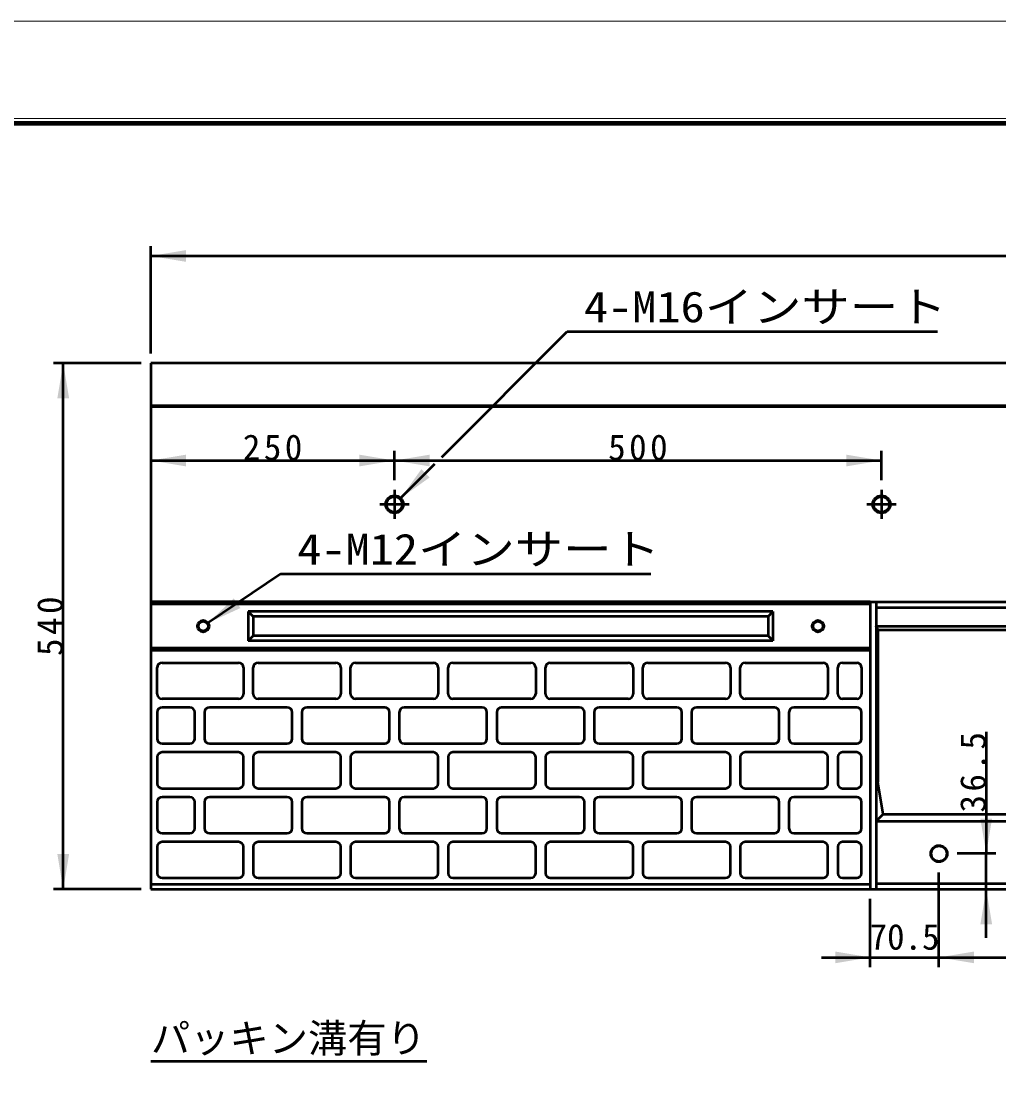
# Model space of a CAD drawing. Units: millimetres, scale not verified. Extents: x -2102 to 2102, y -1485 to 1485.
# Drawn here: x -300 to 704, y 404 to 1485 of the extents above; entities that cross this region are included whole.
import ezdxf
from ezdxf.enums import TextEntityAlignment as Align

# ---------------------------------------------------------------- set-up
doc = ezdxf.new("R2010")
doc.units = ezdxf.units.MM
doc.header["$LTSCALE"] = 5
doc.linetypes.add('LONG_DASHED_DOTTED', pattern=[15.25, 12, -1.5, 0.25, -1.5])
doc.layers.add('0-0_V-nasSTD', color=7, linetype='Continuous', lineweight=35)
doc.layers.add('0-1_0', color=7, linetype='Continuous', lineweight=50)
doc.styles.add('ＭＳ ゴシック', font='')
doc.styles.get('ＭＳ ゴシック').set_extended_font_data('MS Gothic')

msp = doc.modelspace()

# ---------------------------------------------------------------- linework, layer by layer
at = {"layer": '0-0_V-nasSTD', "lineweight": 50}
for p, q in [((572, 888.887), (-166.5, 888.887)), ((572, 886.387), (-166.5, 886.387)), ((472, 878.887), (-66.5, 878.887)), ((-66.5, 878.887), (-66.5, 848.887)), ((-61.5, 873.887), (-66.5, 878.887)), ((467, 873.887), (472, 878.887)), ((472, 878.887), (472, 848.887)), ((467, 873.887), (-61.5, 873.887)), ((-61.5, 873.887), (-61.5, 853.887)), ((467, 873.887), (467, 853.887)), ((-61.5, 853.887), (-66.5, 848.887)), ((467, 853.887), (-61.5, 853.887)), ((467, 853.887), (472, 848.887)), ((579.75, 859.987), (579.75, 703.887)), ((472, 848.887), (-66.5, 848.887)), ((572, 841.387), (-166.5, 841.387)), ((572, 838.887), (-166.5, 838.887)), ((585.187, 671.057), (579.75, 703.887))]:
    msp.add_line(p, q, dxfattribs=at)
at = {"layer": '0-0_V-nasSTD', "lineweight": 18}
for points in [[(-2102.5, -1485), (-2102.5, 1485), (2102.5, 1485), (2102.5, -1485)], [(-2002.5, -1385), (-2002.5, 1385), (2002.5, 1385), (2002.5, -1385)]]:
    msp.add_lwpolyline(points, close=True, dxfattribs=at)
at = {"layer": '0-0_V-nasSTD', "lineweight": 100}
msp.add_lwpolyline([(1997.5, -1380), (1997.5, 1380), (-1997.5, 1380)], dxfattribs=at)
at = {"layer": '0-0_V-nasSTD', "lineweight": 50}
for centre, radius in [((-112.8, 863.887), 6), ((-112.8, 863.887), 5), ((518.3, 863.887), 6), ((518.3, 863.887), 5), ((642.5, 630.387), 8.5), ((642.5, 630.387), 8)]:
    msp.add_circle(centre, radius, dxfattribs=at)
at = {"layer": '0-0_V-nasSTD'}
for points in [[(-166.5, 1243.887), (-130.5, 1237.887), (-130.5, 1249.887)], [(-262.5, 1097.887), (-256.5, 1133.887), (-250.5, 1097.887)], [(-166.5, 1033.887), (-130.5, 1027.887), (-130.5, 1039.887)], [(47.5, 1027.887), (47.5, 1039.887), (83.5, 1033.887)], [(83.5, 1033.887), (119.5, 1027.887), (119.5, 1039.887)], [(547.5, 1027.887), (547.5, 1039.887), (583.5, 1033.887)], [(89.864, 995.251), (111.077, 1024.949), (119.562, 1016.464)], [(-107.83, 867.248), (-81.37, 892.385), (-78.009, 887.415)], [(-107.83, 867.248), (-78.009, 887.415), (-74.648, 882.445)], [(685, 666.387), (691, 630.387), (697, 666.387)], [(-262.5, 629.887), (-256.5, 593.887), (-250.5, 629.887)], [(685, 557.887), (691, 593.887), (697, 557.887)], [(536, 517.887), (536, 529.887), (572, 523.887)], [(642.5, 523.887), (678.5, 517.887), (678.5, 529.887)]]:
    msp.add_solid(points, dxfattribs=at)
at = {"layer": '0-1_0'}
for p, q in [((-166.5, 1143.887), (-166.5, 1253.887)), ((-166.5, 1243.887), (1833.5, 1243.887)), ((132.036, 1037.422), (260.978, 1166.365)), ((260.978, 1166.365), (640.978, 1166.365)), ((-176.5, 1133.887), (-266.5, 1133.887)), ((-256.5, 593.887), (-256.5, 1133.887)), ((-166.5, 1133.887), (-166.5, 593.887)), ((1833.5, 1133.887), (-166.5, 1133.887)), ((833.5, 1089.887), (-166.5, 1089.887)), ((833.5, 1088.887), (-166.5, 1088.887)), ((83.5, 1013.887), (83.5, 1043.887)), ((583.5, 1013.887), (583.5, 1043.887)), ((89.864, 995.251), (124.964, 1030.351)), ((-33.277, 917.665), (-107.83, 867.248)), ((-33.277, 917.665), (346.723, 917.665)), ((572, 888.887), (572, 593.887)), ((572, 888.887), (578, 888.887)), ((578, 888.887), (578, 593.887)), ((578, 888.887), (1089, 888.887)), ((578, 882.887), (1089, 882.887)), ((578, 863.887), (1089, 863.887)), ((579.75, 859.987), (578, 863.887)), ((579.75, 859.987), (1087.25, 859.987)), ((-160, 794.387), (-160, 821.387)), ((-155, 826.387), (-76.5, 826.387)), ((-71.5, 821.387), (-71.5, 794.387)), ((-61.5, 794.387), (-61.5, 821.387)), ((-56.5, 826.387), (23.5, 826.387)), ((28.5, 821.387), (28.5, 794.387)), ((38.5, 794.387), (38.5, 821.387)), ((43.5, 826.387), (123.5, 826.387)), ((128.5, 821.387), (128.5, 794.387)), ((138.5, 794.387), (138.5, 821.387)), ((143.5, 826.387), (223.5, 826.387)), ((228.5, 821.387), (228.5, 794.387)), ((238.5, 794.387), (238.5, 821.387)), ((243.5, 826.387), (323.5, 826.387)), ((328.5, 821.387), (328.5, 794.387)), ((338.5, 794.387), (338.5, 821.387)), ((343.5, 826.387), (423.5, 826.387)), ((428.5, 821.387), (428.5, 794.387)), ((438.5, 794.387), (438.5, 821.387)), ((443.5, 826.387), (523.5, 826.387)), ((528.5, 821.387), (528.5, 794.387)), ((538.5, 794.387), (538.5, 821.387)), ((543.5, 826.387), (558, 826.387)), ((563, 821.387), (563, 794.387)), ((-76.5, 789.387), (-155, 789.387)), ((23.5, 789.387), (-56.5, 789.387)), ((123.5, 789.387), (43.5, 789.387)), ((223.5, 789.387), (143.5, 789.387)), ((323.5, 789.387), (243.5, 789.387)), ((423.5, 789.387), (343.5, 789.387)), ((523.5, 789.387), (443.5, 789.387)), ((558, 789.387), (543.5, 789.387)), ((-126.5, 780.387), (-155, 780.387)), ((-26.5, 780.387), (-106.5, 780.387)), ((73.5, 780.387), (-6.5, 780.387)), ((173.5, 780.387), (93.5, 780.387)), ((273.5, 780.387), (193.5, 780.387)), ((373.5, 780.387), (293.5, 780.387)), ((473.5, 780.387), (393.5, 780.387)), ((558, 780.387), (493.5, 780.387)), ((-160, 775.387), (-160, 748.387)), ((-121.5, 748.387), (-121.5, 775.387)), ((-111.5, 775.387), (-111.5, 748.387)), ((-21.5, 748.387), (-21.5, 775.387)), ((-11.5, 775.387), (-11.5, 748.387)), ((78.5, 748.387), (78.5, 775.387)), ((88.5, 775.387), (88.5, 748.387)), ((178.5, 748.387), (178.5, 775.387)), ((188.5, 775.387), (188.5, 748.387)), ((278.5, 748.387), (278.5, 775.387)), ((288.5, 775.387), (288.5, 748.387)), ((378.5, 748.387), (378.5, 775.387)), ((388.5, 775.387), (388.5, 748.387)), ((478.5, 748.387), (478.5, 775.387)), ((488.5, 775.387), (488.5, 748.387)), ((563, 748.387), (563, 775.387)), ((691, 755.387), (691, 630.387)), ((-155, 743.387), (-126.5, 743.387)), ((-106.5, 743.387), (-26.5, 743.387)), ((-6.5, 743.387), (73.5, 743.387)), ((93.5, 743.387), (173.5, 743.387)), ((193.5, 743.387), (273.5, 743.387)), ((293.5, 743.387), (373.5, 743.387)), ((393.5, 743.387), (473.5, 743.387)), ((493.5, 743.387), (558, 743.387)), ((-160, 729.387), (-160, 702.387)), ((-76.5, 734.387), (-155, 734.387)), ((-71.5, 702.387), (-71.5, 729.387)), ((-61.5, 729.387), (-61.5, 702.387)), ((23.5, 734.387), (-56.5, 734.387)), ((28.5, 702.387), (28.5, 729.387)), ((38.5, 729.387), (38.5, 702.387)), ((123.5, 734.387), (43.5, 734.387)), ((128.5, 702.387), (128.5, 729.387)), ((138.5, 729.387), (138.5, 702.387)), ((223.5, 734.387), (143.5, 734.387)), ((228.5, 702.387), (228.5, 729.387)), ((238.5, 729.387), (238.5, 702.387)), ((323.5, 734.387), (243.5, 734.387)), ((328.5, 702.387), (328.5, 729.387)), ((338.5, 729.387), (338.5, 702.387)), ((423.5, 734.387), (343.5, 734.387)), ((428.5, 702.387), (428.5, 729.387)), ((438.5, 729.387), (438.5, 702.387)), ((523.5, 734.387), (443.5, 734.387)), ((528.5, 702.387), (528.5, 729.387)), ((538.5, 729.387), (538.5, 702.387)), ((558, 734.387), (543.5, 734.387)), ((563, 702.387), (563, 729.387)), ((-155, 697.387), (-76.5, 697.387)), ((-56.5, 697.387), (23.5, 697.387)), ((43.5, 697.387), (123.5, 697.387)), ((143.5, 697.387), (223.5, 697.387)), ((243.5, 697.387), (323.5, 697.387)), ((343.5, 697.387), (423.5, 697.387)), ((443.5, 697.387), (523.5, 697.387)), ((543.5, 697.387), (558, 697.387)), ((-160, 683.387), (-160, 656.387)), ((-126.5, 688.387), (-155, 688.387)), ((-121.5, 656.387), (-121.5, 683.387)), ((-111.5, 683.387), (-111.5, 656.387)), ((-26.5, 688.387), (-106.5, 688.387)), ((-21.5, 656.387), (-21.5, 683.387)), ((-11.5, 683.387), (-11.5, 656.387)), ((73.5, 688.387), (-6.5, 688.387)), ((78.5, 656.387), (78.5, 683.387)), ((88.5, 683.387), (88.5, 656.387)), ((173.5, 688.387), (93.5, 688.387)), ((178.5, 656.387), (178.5, 683.387)), ((188.5, 683.387), (188.5, 656.387)), ((273.5, 688.387), (193.5, 688.387)), ((278.5, 656.387), (278.5, 683.387)), ((288.5, 683.387), (288.5, 656.387)), ((373.5, 688.387), (293.5, 688.387)), ((378.5, 656.387), (378.5, 683.387)), ((388.5, 683.387), (388.5, 656.387)), ((473.5, 688.387), (393.5, 688.387)), ((478.5, 656.387), (478.5, 683.387)), ((488.5, 683.387), (488.5, 656.387)), ((558, 688.387), (493.5, 688.387)), ((563, 656.387), (563, 683.387)), ((585.187, 671.057), (578, 663.887)), ((585.187, 671.057), (1081.813, 671.057)), ((578, 663.887), (1089, 663.887)), ((-155, 651.387), (-126.5, 651.387)), ((-106.5, 651.387), (-26.5, 651.387)), ((-6.5, 651.387), (73.5, 651.387)), ((93.5, 651.387), (173.5, 651.387)), ((193.5, 651.387), (273.5, 651.387)), ((293.5, 651.387), (373.5, 651.387)), ((393.5, 651.387), (473.5, 651.387)), ((493.5, 651.387), (558, 651.387)), ((-76.5, 642.387), (-155, 642.387)), ((23.5, 642.387), (-56.5, 642.387)), ((123.5, 642.387), (43.5, 642.387)), ((223.5, 642.387), (143.5, 642.387)), ((323.5, 642.387), (243.5, 642.387)), ((423.5, 642.387), (343.5, 642.387)), ((523.5, 642.387), (443.5, 642.387)), ((558, 642.387), (543.5, 642.387)), ((-160, 637.387), (-160, 610.387)), ((-71.5, 610.387), (-71.5, 637.387)), ((-61.5, 637.387), (-61.5, 610.387)), ((28.5, 610.387), (28.5, 637.387)), ((38.5, 637.387), (38.5, 610.387)), ((128.5, 610.387), (128.5, 637.387)), ((138.5, 637.387), (138.5, 610.387)), ((228.5, 610.387), (228.5, 637.387)), ((238.5, 637.387), (238.5, 610.387)), ((328.5, 610.387), (328.5, 637.387)), ((338.5, 637.387), (338.5, 610.387)), ((428.5, 610.387), (428.5, 637.387)), ((438.5, 637.387), (438.5, 610.387)), ((528.5, 610.387), (528.5, 637.387)), ((538.5, 637.387), (538.5, 610.387)), ((563, 610.387), (563, 637.387)), ((701, 630.387), (661, 630.387)), ((691, 593.887), (691, 630.387)), ((-155, 605.387), (-76.5, 605.387)), ((-56.5, 605.387), (23.5, 605.387)), ((43.5, 605.387), (123.5, 605.387)), ((143.5, 605.387), (223.5, 605.387)), ((243.5, 605.387), (323.5, 605.387)), ((343.5, 605.387), (423.5, 605.387)), ((443.5, 605.387), (523.5, 605.387)), ((543.5, 605.387), (558, 605.387)), ((642.5, 513.887), (642.5, 610.887)), ((-166.5, 598.887), (572, 598.887)), ((578, 599.887), (1089, 599.887)), ((-176.5, 593.887), (-266.5, 593.887)), ((-166.5, 593.887), (572, 593.887)), ((572, 593.887), (578, 593.887)), ((572, 593.887), (578, 593.887)), ((572, 513.887), (572, 583.887)), ((578, 593.887), (1089, 593.887)), ((691, 543.887), (691, 593.887)), ((522, 523.887), (572, 523.887)), ((572, 523.887), (642.5, 523.887)), ((642.5, 523.887), (1024.5, 523.887)), ((-166.5, 417.327), (116.708, 417.327))]:
    msp.add_line(p, q, dxfattribs=at)
at = {"layer": '0-1_0', "linetype": 'LONG_DASHED_DOTTED'}
for p, q in [((83.5, 1003.887), (83.5, 973.887)), ((583.5, 1003.887), (583.5, 973.887)), ((98.5, 988.887), (68.5, 988.887)), ((598.5, 988.887), (568.5, 988.887))]:
    msp.add_line(p, q, dxfattribs=at)
at = {"layer": '0-1_0'}
msp.add_lwpolyline([(-166.5, 1033.887), (83.5, 1033.887), (583.5, 1033.887)], dxfattribs=at)
for centre, radius in [((83.5, 988.887), 9), ((83.5, 988.887), 8), ((583.5, 988.887), 9), ((583.5, 988.887), 8)]:
    msp.add_circle(centre, radius, dxfattribs=at)
for centre, start, end in [((-155, 821.387), 90, 180), ((-76.5, 821.387), 0, 90), ((-56.5, 821.387), 90, 180), ((23.5, 821.387), 0, 90), ((43.5, 821.387), 90, 180), ((123.5, 821.387), 0, 90), ((143.5, 821.387), 90, 180), ((223.5, 821.387), 0, 90), ((243.5, 821.387), 90, 180), ((323.5, 821.387), 0, 90), ((343.5, 821.387), 90, 180), ((423.5, 821.387), 0, 90), ((443.5, 821.387), 90, 180), ((523.5, 821.387), 0, 90), ((543.5, 821.387), 90, 180), ((558, 821.387), 0, 90), ((-155, 794.387), 180, 270), ((-76.5, 794.387), 270, 0), ((-56.5, 794.387), 180, 270), ((23.5, 794.387), 270, 0), ((43.5, 794.387), 180, 270), ((123.5, 794.387), 270, 0), ((143.5, 794.387), 180, 270), ((223.5, 794.387), 270, 0), ((243.5, 794.387), 180, 270), ((323.5, 794.387), 270, 0), ((343.5, 794.387), 180, 270), ((423.5, 794.387), 270, 0), ((443.5, 794.387), 180, 270), ((523.5, 794.387), 270, 0), ((543.5, 794.387), 180, 270), ((558, 794.387), 270, 0), ((-155, 775.387), 90, 180), ((-126.5, 775.387), 0, 90), ((-106.5, 775.387), 90, 180), ((-26.5, 775.387), 0, 90), ((-6.5, 775.387), 90, 180), ((73.5, 775.387), 0, 90), ((93.5, 775.387), 90, 180), ((173.5, 775.387), 0, 90), ((193.5, 775.387), 90, 180), ((273.5, 775.387), 0, 90), ((293.5, 775.387), 90, 180), ((373.5, 775.387), 0, 90), ((393.5, 775.387), 90, 180), ((473.5, 775.387), 0, 90), ((493.5, 775.387), 90, 180), ((558, 775.387), 0, 90), ((-155, 748.387), 180, 270), ((-126.5, 748.387), 270, 0), ((-106.5, 748.387), 180, 270), ((-26.5, 748.387), 270, 0), ((-6.5, 748.387), 180, 270), ((73.5, 748.387), 270, 0), ((93.5, 748.387), 180, 270), ((173.5, 748.387), 270, 0), ((193.5, 748.387), 180, 270), ((273.5, 748.387), 270, 0), ((293.5, 748.387), 180, 270), ((373.5, 748.387), 270, 0), ((393.5, 748.387), 180, 270), ((473.5, 748.387), 270, 0), ((493.5, 748.387), 180, 270), ((558, 748.387), 270, 0), ((-155, 729.387), 90, 180), ((-76.5, 729.387), 0, 90), ((-56.5, 729.387), 90, 180), ((23.5, 729.387), 0, 90), ((43.5, 729.387), 90, 180), ((123.5, 729.387), 0, 90), ((143.5, 729.387), 90, 180), ((223.5, 729.387), 0, 90), ((243.5, 729.387), 90, 180), ((323.5, 729.387), 0, 90), ((343.5, 729.387), 90, 180), ((423.5, 729.387), 0, 90), ((443.5, 729.387), 90, 180), ((523.5, 729.387), 0, 90), ((543.5, 729.387), 90, 180), ((558, 729.387), 0, 90), ((-155, 702.387), 180, 270), ((-76.5, 702.387), 270, 0), ((-56.5, 702.387), 180, 270), ((23.5, 702.387), 270, 0), ((43.5, 702.387), 180, 270), ((123.5, 702.387), 270, 0), ((143.5, 702.387), 180, 270), ((223.5, 702.387), 270, 0), ((243.5, 702.387), 180, 270), ((323.5, 702.387), 270, 0), ((343.5, 702.387), 180, 270), ((423.5, 702.387), 270, 0), ((443.5, 702.387), 180, 270), ((523.5, 702.387), 270, 0), ((543.5, 702.387), 180, 270), ((558, 702.387), 270, 0), ((-155, 683.387), 90, 180), ((-126.5, 683.387), 0, 90), ((-106.5, 683.387), 90, 180), ((-26.5, 683.387), 0, 90), ((-6.5, 683.387), 90, 180), ((73.5, 683.387), 0, 90), ((93.5, 683.387), 90, 180), ((173.5, 683.387), 0, 90), ((193.5, 683.387), 90, 180), ((273.5, 683.387), 0, 90), ((293.5, 683.387), 90, 180), ((373.5, 683.387), 0, 90), ((393.5, 683.387), 90, 180), ((473.5, 683.387), 0, 90), ((493.5, 683.387), 90, 180), ((558, 683.387), 0, 90), ((-155, 656.387), 180, 270), ((-126.5, 656.387), 270, 0), ((-106.5, 656.387), 180, 270), ((-26.5, 656.387), 270, 0), ((-6.5, 656.387), 180, 270), ((73.5, 656.387), 270, 0), ((93.5, 656.387), 180, 270), ((173.5, 656.387), 270, 0), ((193.5, 656.387), 180, 270), ((273.5, 656.387), 270, 0), ((293.5, 656.387), 180, 270), ((373.5, 656.387), 270, 0), ((393.5, 656.387), 180, 270), ((473.5, 656.387), 270, 0), ((493.5, 656.387), 180, 270), ((558, 656.387), 270, 0), ((-155, 637.387), 90, 180), ((-76.5, 637.387), 0, 90), ((-56.5, 637.387), 90, 180), ((23.5, 637.387), 0, 90), ((43.5, 637.387), 90, 180), ((123.5, 637.387), 0, 90), ((143.5, 637.387), 90, 180), ((223.5, 637.387), 0, 90), ((243.5, 637.387), 90, 180), ((323.5, 637.387), 0, 90), ((343.5, 637.387), 90, 180), ((423.5, 637.387), 0, 90), ((443.5, 637.387), 90, 180), ((523.5, 637.387), 0, 90), ((543.5, 637.387), 90, 180), ((558, 637.387), 0, 90), ((-155, 610.387), 180, 270), ((-76.5, 610.387), 270, 0), ((-56.5, 610.387), 180, 270), ((23.5, 610.387), 270, 0), ((43.5, 610.387), 180, 270), ((123.5, 610.387), 270, 0), ((143.5, 610.387), 180, 270), ((223.5, 610.387), 270, 0), ((243.5, 610.387), 180, 270), ((323.5, 610.387), 270, 0), ((343.5, 610.387), 180, 270), ((423.5, 610.387), 270, 0), ((443.5, 610.387), 180, 270), ((523.5, 610.387), 270, 0), ((543.5, 610.387), 180, 270), ((558, 610.387), 270, 0)]:
    msp.add_arc(centre, 5, start, end, dxfattribs=at)

# ---------------------------------------------------------------- texts
at = {"layer": '0-0_V-nasSTD', "style": 'ＭＳ ゴシック', "width": 1.15}
for s, p in [('4-M16インサート', (278.098, 1166.365)), ('4-M12インサート', (-16.157, 917.665))]:
    msp.add_text(s, height=31.67, dxfattribs=at).set_placement(p, align=Align.BOTTOM_LEFT)
at = {"layer": '0-0_V-nasSTD', "style": 'ＭＳ ゴシック'}
for s, height, p in [('70.5', 26.39, (571.25, 523.887)), ('パッキン溝有り', 29.56, (-166.5, 417.327))]:
    msp.add_text(s, height=height, dxfattribs=at).set_placement(p, align=Align.BOTTOM_LEFT)
at = {"layer": '0-0_V-nasSTD', "char_height": 26.39, "attachment_point": 7, "style": 'ＭＳ ゴシック'}
for s, insert in [('\\T1.2;250', (-72.1, 1033.887)), ('\\T1.2;500', (302.9, 1033.887))]:
    msp.add_mtext(s, dxfattribs=dict(at, insert=insert))
at = {"layer": '0-0_V-nasSTD', "char_height": 26.39, "attachment_point": 7, "rotation": 90, "style": 'ＭＳ ゴシック'}
for s, insert in [('\\T1.2;540', (-256.5, 833.287)), ('\\T1.2;36.5', (691, 672.587))]:
    msp.add_mtext(s, dxfattribs=dict(at, insert=insert))

doc.saveas('drawing.dxf')
